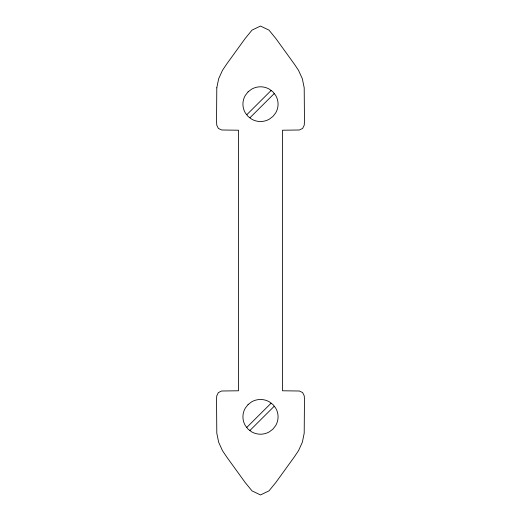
<?xml version="1.0" encoding="UTF-8"?>
<svg xmlns="http://www.w3.org/2000/svg" width="521" height="521" viewBox="0 0 521 521"><rect width="100%" height="100%" fill="white"/><g stroke="black" fill="none" stroke-linecap="round" stroke-linejoin="round"><path stroke-width="0.78" d="M246.759 114.757L271.115 90.491M249.885 117.824L274.241 93.559M246.759 427.441L271.115 403.176M249.885 430.509L274.241 406.243M216.801 87.815L216.541 121.53L216.762 125.177L218.358 128.42L221.64 129.996L238.52 130.217L238.52 390.783L221.64 391.004L218.358 392.58L216.762 395.823L216.541 399.47L216.801 433.185L218.651 442.231L222.467 450.652L226.759 457.034L245.17 482.498L252.001 490.867L260.5 494.95L268.999 490.867L275.83 482.498L294.241 457.034L298.533 450.652L302.349 442.231L304.199 433.185L304.459 399.47L304.238 395.823L302.642 392.58L299.36 391.004L282.48 390.783L282.48 130.217L299.36 129.996L302.642 128.42L304.238 125.177L304.459 121.53L304.199 87.815L302.349 78.769L298.533 70.348L294.241 63.966L275.83 38.502L268.999 30.133L260.5 26.05L252.001 30.133L245.17 38.502L226.759 63.966L222.467 70.348L218.651 78.769L216.801 87.815M248.068 91.872L245.274 95.473A17.2 17.2 0 0 0 245.274 112.842L248.068 116.444L251.708 119.205A17.766 17.766 0 0 0 269.292 119.198L272.932 116.444L275.726 112.842A17.2 17.2 0 0 0 275.726 95.473L272.932 91.872L269.292 89.117A17.766 17.766 0 0 0 251.708 89.117L248.068 91.872M248.068 404.557L245.274 408.158A17.2 17.2 0 0 0 245.274 425.527L248.068 429.128L251.708 431.883A17.766 17.766 0 0 0 269.292 431.883L272.932 429.128L275.726 425.527A17.2 17.2 0 0 0 275.726 408.158L272.932 404.557L269.292 401.795A17.766 17.766 0 0 0 251.708 401.802L248.068 404.557"/></g></svg>
